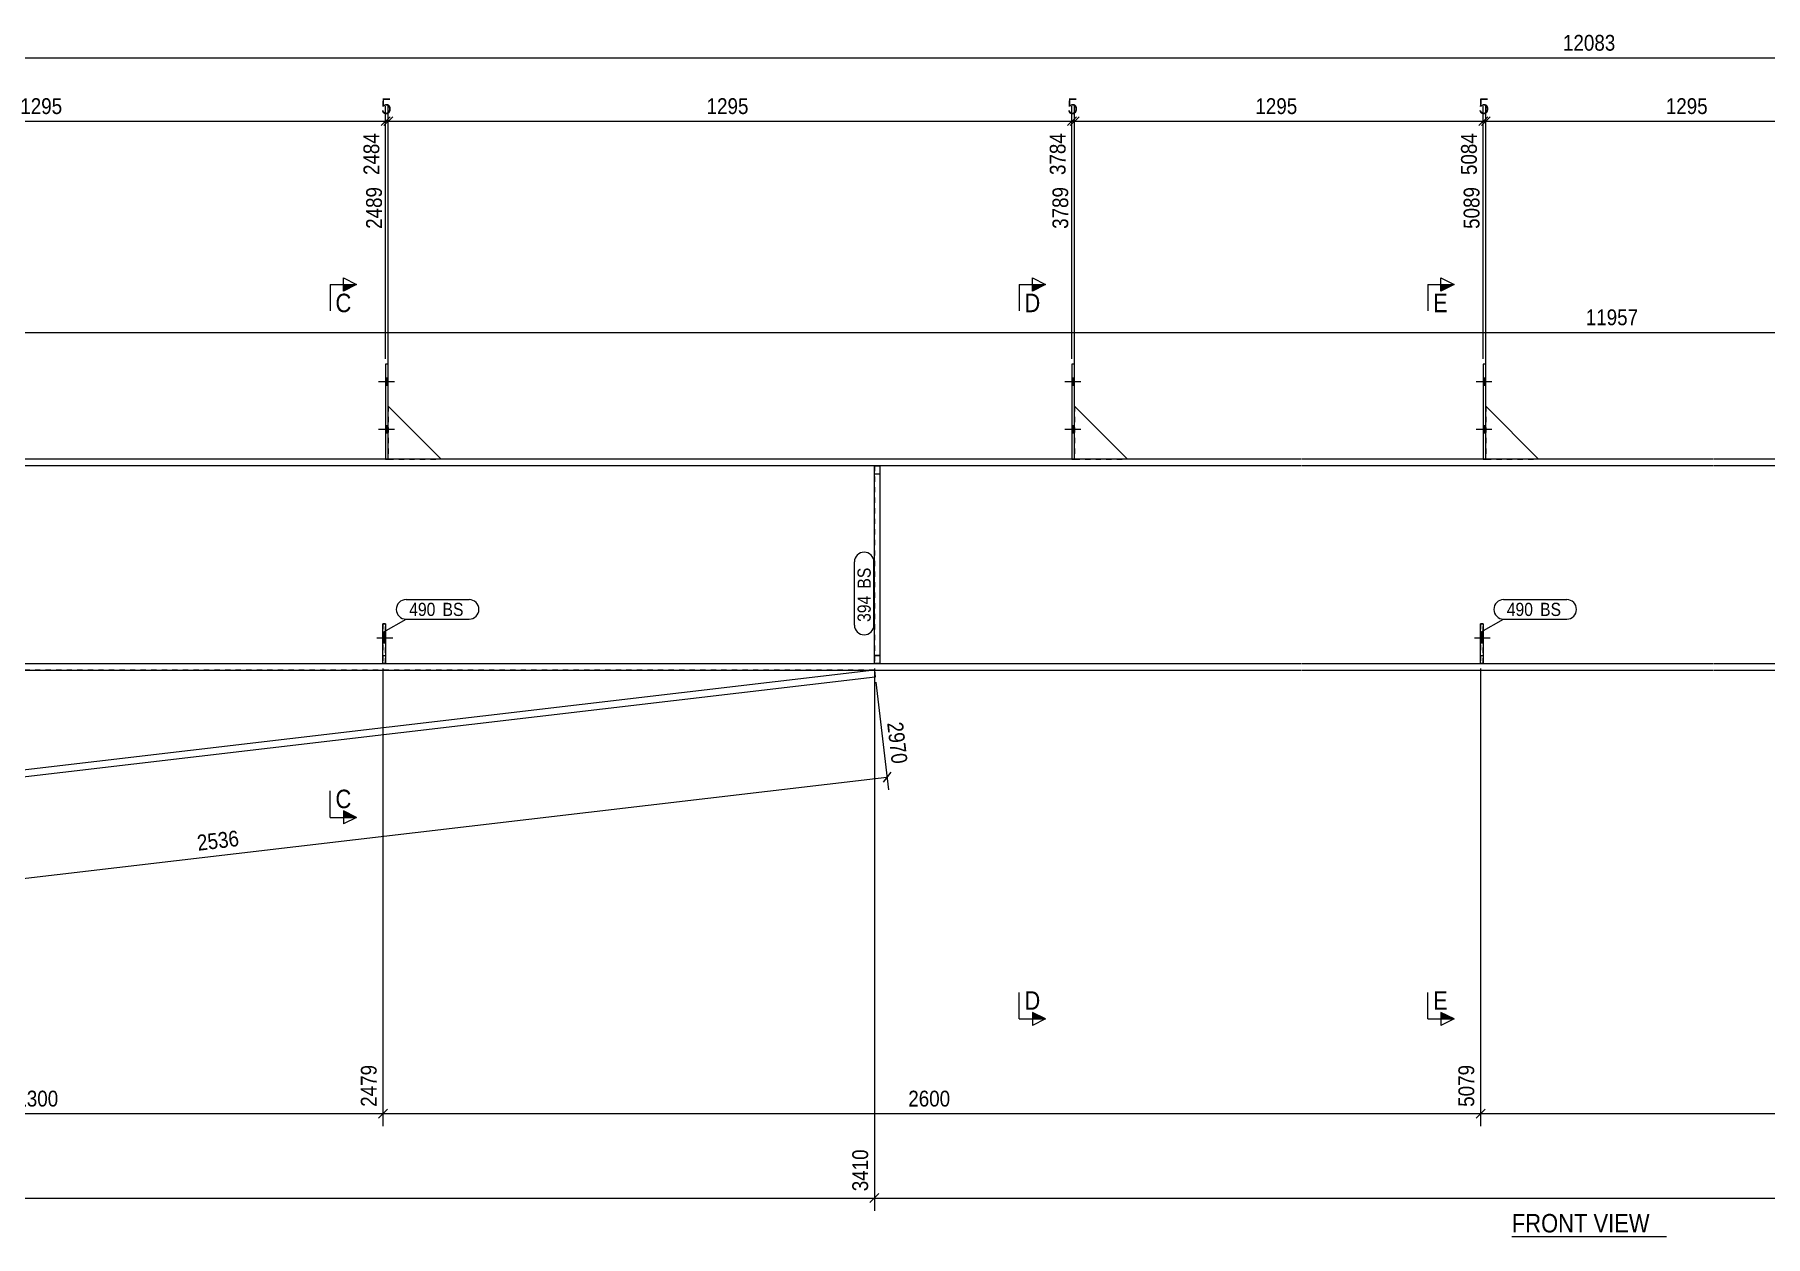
# Model space of a CAD drawing. Header units: millimetres. Extents: x 2 to 1174, y 1 to 825.
# Drawn here: x 288.1 to 616, y 281.4 to 509 of the extents above; entities that cross this region are included whole.
import ezdxf

# ---------------------------------------------------------------- set-up
doc = ezdxf.new("R2010")
doc.units = ezdxf.units.MM
for name, pattern in [('XKITLINE00', [0]), ('XKITLINE01', [4, 1, -1, 1, -1]), ('XKITLINE02', [4, 2, -2])]:
    doc.linetypes.add(name, pattern=pattern)
for name, color, linetype, lineweight in [('Bolt', 3, 'Continuous', 0), ('Dimensions', 7, 'Continuous', 0), ('OtherObjectType', 7, 'Continuous', 0), ('Part', 2, 'Continuous', 0), ('PartMark', 7, 'Continuous', 0), ('Section', 6, 'Continuous', 0)]:
    doc.layers.add(name, color=color, linetype=linetype, lineweight=lineweight)
doc.styles.add('ARIAL', font='ARIAL.TTF')

# ---------------------------------------------------------------- blocks, each defined once
blk = doc.blocks.new('*A16')
at = {"layer": 'Part', "color": 2, "linetype": 'XKITLINE00', "lineweight": 0}
for p, q in [((528.13, 428.63), (106.19, 428.63)), ((528.13, 427.33), (107.53, 427.33)), ((606.03, 428.63), (528.23, 428.63)), ((606.03, 427.33), (528.23, 427.33)), ((683.61, 428.63), (606.13, 428.63)), ((683.61, 427.33), (606.13, 427.33)), ((145.89, 389.93), (528.13, 389.93)), ((147.22, 388.63), (528.13, 388.63)), ((528.23, 389.93), (606.03, 389.93)), ((528.23, 388.63), (606.03, 388.63)), ((606.13, 389.93), (683.61, 389.93)), ((606.13, 388.63), (683.61, 388.63))]:
    blk.add_line(p, q, dxfattribs=at)
blk = doc.blocks.new('*A22')
at = {"layer": 'Part', "color": 2, "linetype": 'XKITLINE00', "lineweight": 0}
for p, q in [((354.13, 389.93), (354.13, 397.43)), ((354.13, 397.43), (354.63, 397.43)), ((354.63, 397.43), (354.63, 389.93))]:
    blk.add_line(p, q, dxfattribs=at)
at = {"layer": 'Part', "color": 7, "linetype": 'XKITLINE01', "lineweight": 0}
for p, q in [((354.13, 391.43), (354.63, 391.43)), ((354.63, 389.93), (354.13, 389.93))]:
    blk.add_line(p, q, dxfattribs=at)
blk = doc.blocks.new('*A23')
at = {"layer": 'Part', "color": 7, "linetype": 'XKITLINE01', "lineweight": 0}
for p, q in [((354.13, 397.43), (354.13, 389.93)), ((354.63, 397.43), (354.13, 397.43)), ((354.63, 389.93), (354.63, 397.43)), ((354.13, 391.43), (354.63, 391.43)), ((354.13, 389.93), (354.63, 389.93))]:
    blk.add_line(p, q, dxfattribs=at)
blk = doc.blocks.new('*A24')
at = {"layer": 'Part', "color": 2, "linetype": 'XKITLINE00', "lineweight": 0}
for p, q in [((562.03, 389.93), (562.03, 397.43)), ((562.03, 397.43), (562.53, 397.43)), ((562.53, 397.43), (562.53, 389.93))]:
    blk.add_line(p, q, dxfattribs=at)
at = {"layer": 'Part', "color": 7, "linetype": 'XKITLINE01', "lineweight": 0}
for p, q in [((562.03, 391.43), (562.53, 391.43)), ((562.53, 389.93), (562.03, 389.93))]:
    blk.add_line(p, q, dxfattribs=at)
blk = doc.blocks.new('*A25')
at = {"layer": 'Part', "color": 7, "linetype": 'XKITLINE01', "lineweight": 0}
for p, q in [((562.03, 397.43), (562.03, 389.93)), ((562.53, 397.43), (562.03, 397.43)), ((562.53, 389.93), (562.53, 397.43)), ((562.03, 391.43), (562.53, 391.43)), ((562.03, 389.93), (562.53, 389.93))]:
    blk.add_line(p, q, dxfattribs=at)
blk = doc.blocks.new('*A34')
at = {"layer": 'Part', "color": 2, "linetype": 'XKITLINE00', "lineweight": 0}
blk.add_line((365.13, 428.63), (355.13, 438.63), dxfattribs=at)
at = {"layer": 'Part', "color": 7, "linetype": 'XKITLINE01', "lineweight": 0}
for p, q in [((355.13, 438.63), (355.13, 428.63)), ((355.13, 428.63), (365.13, 428.63))]:
    blk.add_line(p, q, dxfattribs=at)
blk = doc.blocks.new('*A35')
at = {"layer": 'Part', "color": 2, "linetype": 'XKITLINE00', "lineweight": 0}
for p, q in [((355.13, 446.63), (354.63, 446.63)), ((354.63, 446.63), (354.63, 428.63)), ((355.13, 428.63), (355.13, 446.63))]:
    blk.add_line(p, q, dxfattribs=at)
at = {"layer": 'Part', "color": 7, "linetype": 'XKITLINE01', "lineweight": 0}
blk.add_line((354.63, 428.63), (355.13, 428.63), dxfattribs=at)
blk = doc.blocks.new('*A36')
at = {"layer": 'Part', "color": 2, "linetype": 'XKITLINE00', "lineweight": 0}
blk.add_line((495.13, 428.63), (485.13, 438.63), dxfattribs=at)
at = {"layer": 'Part', "color": 7, "linetype": 'XKITLINE01', "lineweight": 0}
for p, q in [((485.13, 438.63), (485.13, 428.63)), ((485.13, 428.63), (495.13, 428.63))]:
    blk.add_line(p, q, dxfattribs=at)
blk = doc.blocks.new('*A37')
at = {"layer": 'Part', "color": 2, "linetype": 'XKITLINE00', "lineweight": 0}
for p, q in [((485.13, 446.63), (484.63, 446.63)), ((484.63, 446.63), (484.63, 428.63)), ((485.13, 428.63), (485.13, 446.63))]:
    blk.add_line(p, q, dxfattribs=at)
at = {"layer": 'Part', "color": 7, "linetype": 'XKITLINE01', "lineweight": 0}
blk.add_line((484.63, 428.63), (485.13, 428.63), dxfattribs=at)
blk = doc.blocks.new('*A38')
at = {"layer": 'Part', "color": 2, "linetype": 'XKITLINE00', "lineweight": 0}
blk.add_line((573.03, 428.63), (563.03, 438.63), dxfattribs=at)
at = {"layer": 'Part', "color": 7, "linetype": 'XKITLINE01', "lineweight": 0}
for p, q in [((563.03, 438.63), (563.03, 428.63)), ((563.03, 428.63), (573.03, 428.63))]:
    blk.add_line(p, q, dxfattribs=at)
blk = doc.blocks.new('*A39')
at = {"layer": 'Part', "color": 2, "linetype": 'XKITLINE00', "lineweight": 0}
for p, q in [((563.03, 446.63), (562.53, 446.63)), ((562.53, 446.63), (562.53, 428.63)), ((563.03, 428.63), (563.03, 446.63))]:
    blk.add_line(p, q, dxfattribs=at)
at = {"layer": 'Part', "color": 7, "linetype": 'XKITLINE01', "lineweight": 0}
blk.add_line((562.53, 428.63), (563.03, 428.63), dxfattribs=at)
blk = doc.blocks.new('*A50')
at = {"layer": 'Part', "color": 2, "linetype": 'XKITLINE00', "lineweight": 0}
for p, q in [((148.28, 387.6), (148.71, 388.63)), ((148.3, 387.62), (148.28, 387.6)), ((148.3, 387.62), (148.71, 388.63)), ((179.45, 357.22), (148.3, 387.62)), ((447.22, 388.63), (179.45, 357.22)), ((447.38, 387.34), (180.64, 356.05)), ((447.22, 388.63), (447.38, 387.34))]:
    blk.add_line(p, q, dxfattribs=at)
at = {"layer": 'Part', "color": 7, "linetype": 'XKITLINE01', "lineweight": 0}
for p, q in [((180.64, 356.05), (148.28, 387.6)), ((447.22, 388.63), (148.71, 388.63))]:
    blk.add_line(p, q, dxfattribs=at)
blk = doc.blocks.new('*A57')
at = {"layer": 'Part', "color": 7, "linetype": 'XKITLINE01', "lineweight": 0}
for p, q in [((447.22, 427.33), (447.22, 389.93)), ((447.22, 427.33), (448.22, 427.33)), ((448.22, 427.33), (448.22, 389.93)), ((447.22, 425.83), (448.22, 425.83)), ((448.22, 391.43), (447.22, 391.43)), ((448.22, 389.93), (447.22, 389.93))]:
    blk.add_line(p, q, dxfattribs=at)
blk = doc.blocks.new('*A58')
at = {"layer": 'Part', "color": 2, "linetype": 'XKITLINE00', "lineweight": 0}
for p, q in [((447.22, 389.93), (447.22, 427.33)), ((448.22, 427.33), (448.22, 389.93))]:
    blk.add_line(p, q, dxfattribs=at)
at = {"layer": 'Part', "color": 7, "linetype": 'XKITLINE01', "lineweight": 0}
for p, q in [((447.22, 427.33), (448.22, 427.33)), ((447.22, 425.83), (448.22, 425.83)), ((447.22, 391.43), (448.22, 391.43)), ((447.22, 389.93), (448.22, 389.93))]:
    blk.add_line(p, q, dxfattribs=at)
blk = doc.blocks.new('*A62')
at = {"layer": 'Bolt'}
blk.add_hatch(color=3, dxfattribs=at).paths.add_polyline_path([(354.63, 393.75), (354.13, 393.75), (354.13, 395.71), (354.63, 395.71)], flags=17)
at = {"layer": 'Bolt', "color": 3, "linetype": 'XKITLINE00', "lineweight": 0}
for p, q in [((355.98, 394.73), (352.98, 394.73)), ((354.63, 395.71), (354.13, 395.71)), ((354.63, 393.75), (354.13, 393.75))]:
    blk.add_line(p, q, dxfattribs=at)
blk = doc.blocks.new('*A63')
at = {"layer": 'Bolt', "color": 3, "linetype": 'XKITLINE02', "lineweight": 0}
for p, q in [((355.98, 394.73), (352.98, 394.73)), ((354.63, 395.71), (354.13, 395.71)), ((354.63, 393.75), (354.13, 393.75))]:
    blk.add_line(p, q, dxfattribs=at)
blk = doc.blocks.new('*A64')
at = {"layer": 'Bolt'}
blk.add_hatch(color=3, dxfattribs=at).paths.add_polyline_path([(562.53, 393.75), (562.03, 393.75), (562.03, 395.71), (562.53, 395.71)], flags=17)
at = {"layer": 'Bolt', "color": 3, "linetype": 'XKITLINE00', "lineweight": 0}
for p, q in [((563.88, 394.73), (560.88, 394.73)), ((562.53, 395.71), (562.03, 395.71)), ((562.53, 393.75), (562.03, 393.75))]:
    blk.add_line(p, q, dxfattribs=at)
blk = doc.blocks.new('*A65')
at = {"layer": 'Bolt', "color": 3, "linetype": 'XKITLINE02', "lineweight": 0}
for p, q in [((563.88, 394.73), (560.88, 394.73)), ((562.53, 395.71), (562.03, 395.71)), ((562.53, 393.75), (562.03, 393.75))]:
    blk.add_line(p, q, dxfattribs=at)
blk = doc.blocks.new('*A73')
at = {"layer": 'Bolt'}
for points in [[(354.63, 443.93), (355.13, 443.93), (355.13, 442.53), (354.63, 442.53)], [(354.63, 443.93), (355.13, 443.93), (355.13, 442.53), (354.63, 442.53)], [(354.63, 434.93), (355.13, 434.93), (355.13, 433.53), (354.63, 433.53)], [(354.63, 434.93), (355.13, 434.93), (355.13, 433.53), (354.63, 433.53)]]:
    blk.add_hatch(color=3, dxfattribs=at).paths.add_polyline_path(points, flags=17)
at = {"layer": 'Bolt', "color": 3, "linetype": 'XKITLINE00', "lineweight": 0}
for p, q in [((356.29, 443.23), (353.29, 443.23)), ((356.29, 443.23), (353.29, 443.23)), ((355.13, 443.93), (354.63, 443.93)), ((355.13, 443.93), (354.63, 443.93)), ((355.13, 442.53), (354.63, 442.53)), ((355.13, 442.53), (354.63, 442.53)), ((356.29, 434.23), (353.29, 434.23)), ((356.29, 434.23), (353.29, 434.23)), ((355.13, 434.93), (354.63, 434.93)), ((355.13, 434.93), (354.63, 434.93)), ((355.13, 433.53), (354.63, 433.53)), ((355.13, 433.53), (354.63, 433.53))]:
    blk.add_line(p, q, dxfattribs=at)
blk = doc.blocks.new('*A74')
at = {"layer": 'Bolt'}
for points in [[(484.63, 443.93), (485.13, 443.93), (485.13, 442.53), (484.63, 442.53)], [(484.63, 443.93), (485.13, 443.93), (485.13, 442.53), (484.63, 442.53)], [(484.63, 434.93), (485.13, 434.93), (485.13, 433.53), (484.63, 433.53)], [(484.63, 434.93), (485.13, 434.93), (485.13, 433.53), (484.63, 433.53)]]:
    blk.add_hatch(color=3, dxfattribs=at).paths.add_polyline_path(points, flags=17)
at = {"layer": 'Bolt', "color": 3, "linetype": 'XKITLINE00', "lineweight": 0}
for p, q in [((486.29, 443.23), (483.29, 443.23)), ((486.29, 443.23), (483.29, 443.23)), ((485.13, 443.93), (484.63, 443.93)), ((485.13, 443.93), (484.63, 443.93)), ((485.13, 442.53), (484.63, 442.53)), ((485.13, 442.53), (484.63, 442.53)), ((486.29, 434.23), (483.29, 434.23)), ((486.29, 434.23), (483.29, 434.23)), ((485.13, 434.93), (484.63, 434.93)), ((485.13, 434.93), (484.63, 434.93)), ((485.13, 433.53), (484.63, 433.53)), ((485.13, 433.53), (484.63, 433.53))]:
    blk.add_line(p, q, dxfattribs=at)
blk = doc.blocks.new('*A75')
at = {"layer": 'Bolt'}
for points in [[(562.53, 443.93), (563.03, 443.93), (563.03, 442.53), (562.53, 442.53)], [(562.53, 443.93), (563.03, 443.93), (563.03, 442.53), (562.53, 442.53)], [(562.53, 434.93), (563.03, 434.93), (563.03, 433.53), (562.53, 433.53)], [(562.53, 434.93), (563.03, 434.93), (563.03, 433.53), (562.53, 433.53)]]:
    blk.add_hatch(color=3, dxfattribs=at).paths.add_polyline_path(points, flags=17)
at = {"layer": 'Bolt', "color": 3, "linetype": 'XKITLINE00', "lineweight": 0}
for p, q in [((564.19, 443.23), (561.19, 443.23)), ((564.19, 443.23), (561.19, 443.23)), ((563.03, 443.93), (562.53, 443.93)), ((563.03, 443.93), (562.53, 443.93)), ((563.03, 442.53), (562.53, 442.53)), ((563.03, 442.53), (562.53, 442.53)), ((564.19, 434.23), (561.19, 434.23)), ((564.19, 434.23), (561.19, 434.23)), ((563.03, 434.93), (562.53, 434.93)), ((563.03, 434.93), (562.53, 434.93)), ((563.03, 433.53), (562.53, 433.53)), ((563.03, 433.53), (562.53, 433.53))]:
    blk.add_line(p, q, dxfattribs=at)
blk = doc.blocks.new('*A209')
at = {"layer": 'Dimensions', "color": 7, "linetype": 'XKITLINE00', "lineweight": 0}
blk.add_line((95.56, 504.63), (1070.85, 504.63), dxfattribs=at)
at = {"layer": 'Dimensions', "color": 3, "style": 'ARIAL', "width": 0.85}
blk.add_text('12083', height=3, dxfattribs=at).set_placement((577.64, 505.98))
blk = doc.blocks.new('*A214')
at = {"layer": 'OtherObjectType', "color": 7, "linetype": 'XKITLINE00', "lineweight": 0}
blk.add_line((567.96, 281.38), (597.26, 281.38), dxfattribs=at)
at = {"layer": 'OtherObjectType', "color": 7, "style": 'ARIAL', "width": 0.85}
blk.add_text('FRONT VIEW', height=3.5, dxfattribs=at).set_placement((567.96, 282.13))
blk = doc.blocks.new('*A215')
at = {"layer": 'Dimensions', "color": 7, "linetype": 'XKITLINE00', "lineweight": 0}
blk.add_line((106.19, 452.63), (1068.85, 452.63), dxfattribs=at)
at = {"layer": 'Dimensions', "color": 3, "style": 'ARIAL', "width": 0.85}
blk.add_text('11957', height=3, dxfattribs=at).set_placement((581.96, 453.98))
blk = doc.blocks.new('*A216')
at = {"layer": 'Dimensions', "color": 7, "linetype": 'XKITLINE00', "lineweight": 0}
for p, q in [((447.22, 388.93), (447.22, 286.23)), ((448.07, 289.48), (446.38, 287.78)), ((447.22, 288.63), (872.19, 288.63))]:
    blk.add_line(p, q, dxfattribs=at)
at = {"layer": 'Dimensions', "color": 3}
blk.add_point((447.22, 288.63), dxfattribs=at)
blk = doc.blocks.new('*A237')
at = {"layer": 'PartMark', "color": 7, "linetype": 'XKITLINE00', "lineweight": 0}
for p, q in [((566.4, 402), (578.36, 402)), ((562.16, 395.9), (566.4, 398.3)), ((566.4, 398.3), (578.36, 398.3))]:
    blk.add_line(p, q, dxfattribs=at)
for centre, start, end in [((566.4, 400.15), 90, 270), ((578.36, 400.15), 270, 90)]:
    blk.add_arc(centre, 1.85, start, end, dxfattribs=at)
at = {"layer": 'PartMark', "color": 3, "style": 'ARIAL', "width": 0.85}
for s, p in [('490', (567, 398.9)), ('BS', (573.31, 398.9))]:
    blk.add_text(s, height=2.5, dxfattribs=at).set_placement(p)
blk = doc.blocks.new('*A238')
at = {"layer": 'PartMark', "color": 7, "linetype": 'XKITLINE00', "lineweight": 0}
for p, q in [((443.42, 397.18), (443.42, 409.14)), ((447.12, 397.18), (447.12, 409.14))]:
    blk.add_line(p, q, dxfattribs=at)
for centre, start, end in [((445.27, 409.14), 360, 180), ((445.27, 397.18), 180, 360)]:
    blk.add_arc(centre, 1.85, start, end, dxfattribs=at)
at = {"layer": 'PartMark', "color": 3, "style": 'ARIAL', "width": 0.85}
for s, p in [('BS', (446.52, 404.09)), ('394', (446.52, 397.78))]:
    blk.add_text(s, height=2.5, rotation=90.0002, dxfattribs=at).set_placement(p)
blk = doc.blocks.new('*A239')
at = {"layer": 'PartMark', "color": 7, "linetype": 'XKITLINE00', "lineweight": 0}
for p, q in [((358.5, 402), (370.46, 402)), ((354.26, 395.9), (358.5, 398.3)), ((358.5, 398.3), (370.46, 398.3))]:
    blk.add_line(p, q, dxfattribs=at)
for centre, start, end in [((358.5, 400.15), 90, 270), ((370.46, 400.15), 270, 90)]:
    blk.add_arc(centre, 1.85, start, end, dxfattribs=at)
at = {"layer": 'PartMark', "color": 3, "style": 'ARIAL', "width": 0.85}
for s, p in [('490', (359.1, 398.9)), ('BS', (365.41, 398.9))]:
    blk.add_text(s, height=2.5, dxfattribs=at).set_placement(p)
blk = doc.blocks.new('*A241')
at = {"layer": 'Section'}
for points in [[(346.63, 461.7), (349.13, 461.7), (346.63, 460.45)], [(346.63, 362), (349.13, 360.75), (346.63, 360.75)]]:
    blk.add_hatch(color=3, dxfattribs=at).paths.add_polyline_path(points, flags=17)
at = {"layer": 'Section', "color": 3, "linetype": 'XKITLINE00', "lineweight": 0}
for p, q in [((346.63, 460.45), (346.63, 462.95)), ((346.63, 462.95), (349.13, 461.7)), ((349.13, 461.7), (346.63, 460.45)), ((349.13, 360.75), (346.63, 362)), ((346.63, 362), (346.63, 359.5)), ((349.13, 360.75), (346.63, 359.5))]:
    blk.add_line(p, q, dxfattribs=at)
at = {"layer": 'Section', "color": 1, "linetype": 'XKITLINE00', "lineweight": 0}
for p, q in [((344.13, 461.7), (344.13, 456.7)), ((344.13, 461.7), (349.13, 461.7)), ((344.13, 360.75), (344.13, 365.75)), ((344.13, 360.75), (349.13, 360.75))]:
    blk.add_line(p, q, dxfattribs=at)
at = {"layer": 'Section', "color": 7, "style": 'ARIAL', "width": 0.85}
for p in [(345.13, 456.45), (345.13, 362.5)]:
    blk.add_text('C', height=3.5, dxfattribs=at).set_placement(p)
blk = doc.blocks.new('*A242')
at = {"layer": 'Section'}
for points in [[(554.53, 461.7), (557.03, 461.7), (554.53, 460.45)], [(554.53, 323.82), (557.03, 322.57), (554.53, 322.57)]]:
    blk.add_hatch(color=3, dxfattribs=at).paths.add_polyline_path(points, flags=17)
at = {"layer": 'Section', "color": 3, "linetype": 'XKITLINE00', "lineweight": 0}
for p, q in [((554.53, 460.45), (554.53, 462.95)), ((554.53, 462.95), (557.03, 461.7)), ((557.03, 461.7), (554.53, 460.45)), ((557.03, 322.57), (554.53, 323.82)), ((554.53, 323.82), (554.53, 321.32)), ((557.03, 322.57), (554.53, 321.32))]:
    blk.add_line(p, q, dxfattribs=at)
at = {"layer": 'Section', "color": 1, "linetype": 'XKITLINE00', "lineweight": 0}
for p, q in [((552.03, 461.7), (552.03, 456.7)), ((552.03, 461.7), (557.03, 461.7)), ((552.03, 322.57), (552.03, 327.57)), ((552.03, 322.57), (557.03, 322.57))]:
    blk.add_line(p, q, dxfattribs=at)
at = {"layer": 'Section', "color": 7, "style": 'ARIAL', "width": 0.85}
for p in [(553.03, 456.45), (553.03, 324.32)]:
    blk.add_text('E', height=3.5, dxfattribs=at).set_placement(p)
blk = doc.blocks.new('*A248')
at = {"layer": 'Section'}
for points in [[(477.13, 461.7), (479.63, 461.7), (477.13, 460.45)], [(477.13, 323.82), (479.63, 322.57), (477.13, 322.57)]]:
    blk.add_hatch(color=3, dxfattribs=at).paths.add_polyline_path(points, flags=17)
at = {"layer": 'Section', "color": 3, "linetype": 'XKITLINE00', "lineweight": 0}
for p, q in [((477.13, 460.45), (477.13, 462.95)), ((477.13, 462.95), (479.63, 461.7)), ((479.63, 461.7), (477.13, 460.45)), ((479.63, 322.57), (477.13, 323.82)), ((477.13, 323.82), (477.13, 321.32)), ((479.63, 322.57), (477.13, 321.32))]:
    blk.add_line(p, q, dxfattribs=at)
at = {"layer": 'Section', "color": 1, "linetype": 'XKITLINE00', "lineweight": 0}
for p, q in [((474.63, 461.7), (474.63, 456.7)), ((474.63, 461.7), (479.63, 461.7)), ((474.63, 322.57), (474.63, 327.57)), ((474.63, 322.57), (479.63, 322.57))]:
    blk.add_line(p, q, dxfattribs=at)
at = {"layer": 'Section', "color": 7, "style": 'ARIAL', "width": 0.85}
for p in [(475.63, 456.45), (475.63, 324.32)]:
    blk.add_text('D', height=3.5, dxfattribs=at).set_placement(p)
blk = doc.blocks.new('*A252')
at = {"layer": 'Dimensions', "color": 7, "linetype": 'XKITLINE00', "lineweight": 0}
for p, q in [((447.22, 388.93), (447.22, 286.23)), ((106.19, 288.63), (447.22, 288.63)), ((448.07, 289.48), (446.38, 287.78))]:
    blk.add_line(p, q, dxfattribs=at)
at = {"layer": 'Dimensions', "color": 3}
blk.add_point((447.22, 288.63), dxfattribs=at)
at = {"layer": 'Dimensions', "color": 3, "style": 'ARIAL', "width": 0.85}
blk.add_text('3410', height=3, rotation=90.0002, dxfattribs=at).set_placement((446.02, 289.93))
blk = doc.blocks.new('*A254')
at = {"layer": 'Dimensions', "color": 7, "linetype": 'XKITLINE00', "lineweight": 0}
for p, q in [((354.13, 388.93), (354.13, 302.23)), ((224.13, 359.47), (224.13, 302.23)), ((224.98, 305.48), (223.28, 303.78)), ((354.98, 305.48), (353.28, 303.78)), ((224.13, 304.63), (354.13, 304.63))]:
    blk.add_line(p, q, dxfattribs=at)
at = {"layer": 'Dimensions', "color": 3}
for p in [(224.13, 304.63), (354.13, 304.63)]:
    blk.add_point(p, dxfattribs=at)
at = {"layer": 'Dimensions', "color": 3, "style": 'ARIAL', "width": 0.85}
blk.add_text('2479', height=3, rotation=90.0002, dxfattribs=at).set_placement((352.93, 305.93))
blk.add_text('1300', height=3, dxfattribs=at).set_placement((284.68, 305.98))
blk = doc.blocks.new('*A255')
at = {"layer": 'Dimensions', "color": 7, "linetype": 'XKITLINE00', "lineweight": 0}
for p, q in [((354.13, 388.93), (354.13, 302.23)), ((562.03, 388.93), (562.03, 302.23)), ((354.98, 305.48), (353.28, 303.78)), ((562.88, 305.48), (561.18, 303.78)), ((354.13, 304.63), (562.03, 304.63))]:
    blk.add_line(p, q, dxfattribs=at)
at = {"layer": 'Dimensions', "color": 3}
for p in [(354.13, 304.63), (562.03, 304.63)]:
    blk.add_point(p, dxfattribs=at)
at = {"layer": 'Dimensions', "color": 3, "style": 'ARIAL', "width": 0.85}
blk.add_text('5079', height=3, rotation=90.0002, dxfattribs=at).set_placement((560.83, 305.93))
blk.add_text('2600', height=3, dxfattribs=at).set_placement((453.63, 305.98))
blk = doc.blocks.new('*A256')
at = {"layer": 'Dimensions', "color": 7, "linetype": 'XKITLINE00', "lineweight": 0}
for p, q in [((562.03, 388.93), (562.03, 302.23)), ((717.51, 388.93), (717.51, 302.23)), ((562.88, 305.48), (561.18, 303.78)), ((718.36, 305.48), (716.66, 303.78)), ((562.03, 304.63), (717.51, 304.63))]:
    blk.add_line(p, q, dxfattribs=at)
at = {"layer": 'Dimensions', "color": 3}
for p in [(562.03, 304.63), (717.51, 304.63)]:
    blk.add_point(p, dxfattribs=at)
at = {"layer": 'Dimensions', "color": 3, "style": 'ARIAL', "width": 0.85}
blk.add_text('7679', height=3, rotation=90.0002, dxfattribs=at).set_placement((716.31, 305.93))
blk.add_text('2600', height=3, dxfattribs=at).set_placement((635.32, 305.98))
blk = doc.blocks.new('*A259')
at = {"layer": 'Dimensions', "color": 7, "linetype": 'XKITLINE00', "lineweight": 0}
for p, q in [((225.13, 439.63), (225.13, 495.48)), ((354.63, 447.63), (354.63, 495.48)), ((225.98, 493.48), (224.28, 491.78)), ((225.13, 492.63), (354.63, 492.63)), ((355.48, 493.48), (353.78, 491.78))]:
    blk.add_line(p, q, dxfattribs=at)
at = {"layer": 'Dimensions', "color": 3}
for p in [(225.13, 492.63), (354.63, 492.63)]:
    blk.add_point(p, dxfattribs=at)
at = {"layer": 'Dimensions', "color": 3, "style": 'ARIAL', "width": 0.85}
blk.add_text('1295', height=3, dxfattribs=at).set_placement((285.43, 493.98))
blk.add_text('2484', height=3, rotation=90.0002, dxfattribs=at).set_placement((353.43, 482.43))
blk = doc.blocks.new('*A260')
at = {"layer": 'Dimensions', "color": 7, "linetype": 'XKITLINE00', "lineweight": 0}
for p, q in [((354.63, 447.63), (354.63, 495.48)), ((355.13, 439.63), (355.13, 495.48)), ((355.48, 493.48), (353.78, 491.78)), ((355.98, 493.48), (354.28, 491.78)), ((354.63, 492.63), (355.13, 492.63))]:
    blk.add_line(p, q, dxfattribs=at)
at = {"layer": 'Dimensions', "color": 3}
for p in [(354.63, 492.63), (355.13, 492.63)]:
    blk.add_point(p, dxfattribs=at)
at = {"layer": 'Dimensions', "color": 3, "style": 'ARIAL', "width": 0.85}
blk.add_text('5', height=3, dxfattribs=at).set_placement((353.77, 493.98))
blk.add_text('2489', height=3, rotation=90.0002, dxfattribs=at).set_placement((353.93, 472.23))
blk = doc.blocks.new('*A261')
at = {"layer": 'Dimensions', "color": 7, "linetype": 'XKITLINE00', "lineweight": 0}
for p, q in [((355.13, 439.63), (355.13, 495.48)), ((484.63, 447.63), (484.63, 495.48)), ((355.98, 493.48), (354.28, 491.78)), ((355.13, 492.63), (484.63, 492.63)), ((485.48, 493.48), (483.78, 491.78))]:
    blk.add_line(p, q, dxfattribs=at)
at = {"layer": 'Dimensions', "color": 3}
for p in [(355.13, 492.63), (484.63, 492.63)]:
    blk.add_point(p, dxfattribs=at)
at = {"layer": 'Dimensions', "color": 3, "style": 'ARIAL', "width": 0.85}
blk.add_text('1295', height=3, dxfattribs=at).set_placement((415.43, 493.98))
blk.add_text('3784', height=3, rotation=90.0002, dxfattribs=at).set_placement((483.43, 482.43))
blk = doc.blocks.new('*A262')
at = {"layer": 'Dimensions', "color": 7, "linetype": 'XKITLINE00', "lineweight": 0}
for p, q in [((484.63, 447.63), (484.63, 495.48)), ((485.13, 439.63), (485.13, 495.48)), ((485.48, 493.48), (483.78, 491.78)), ((485.98, 493.48), (484.28, 491.78)), ((484.63, 492.63), (485.13, 492.63))]:
    blk.add_line(p, q, dxfattribs=at)
at = {"layer": 'Dimensions', "color": 3}
for p in [(484.63, 492.63), (485.13, 492.63)]:
    blk.add_point(p, dxfattribs=at)
at = {"layer": 'Dimensions', "color": 3, "style": 'ARIAL', "width": 0.85}
blk.add_text('5', height=3, dxfattribs=at).set_placement((483.77, 493.98))
blk.add_text('3789', height=3, rotation=90.0002, dxfattribs=at).set_placement((483.93, 472.23))
blk = doc.blocks.new('*A263')
at = {"layer": 'Dimensions', "color": 7, "linetype": 'XKITLINE00', "lineweight": 0}
for p, q in [((485.13, 439.63), (485.13, 495.48)), ((562.53, 447.63), (562.53, 495.48)), ((485.98, 493.48), (484.28, 491.78)), ((485.13, 492.63), (562.53, 492.63)), ((563.38, 493.48), (561.68, 491.78))]:
    blk.add_line(p, q, dxfattribs=at)
at = {"layer": 'Dimensions', "color": 3}
for p in [(485.13, 492.63), (562.53, 492.63)]:
    blk.add_point(p, dxfattribs=at)
at = {"layer": 'Dimensions', "color": 3, "style": 'ARIAL', "width": 0.85}
blk.add_text('1295', height=3, dxfattribs=at).set_placement((519.38, 493.98))
blk.add_text('5084', height=3, rotation=90.0002, dxfattribs=at).set_placement((561.33, 482.43))
blk = doc.blocks.new('*A264')
at = {"layer": 'Dimensions', "color": 7, "linetype": 'XKITLINE00', "lineweight": 0}
for p, q in [((562.53, 447.63), (562.53, 495.48)), ((563.03, 439.63), (563.03, 495.48)), ((563.38, 493.48), (561.68, 491.78)), ((563.88, 493.48), (562.18, 491.78)), ((562.53, 492.63), (563.03, 492.63))]:
    blk.add_line(p, q, dxfattribs=at)
at = {"layer": 'Dimensions', "color": 3}
for p in [(562.53, 492.63), (563.03, 492.63)]:
    blk.add_point(p, dxfattribs=at)
at = {"layer": 'Dimensions', "color": 3, "style": 'ARIAL', "width": 0.85}
blk.add_text('5', height=3, dxfattribs=at).set_placement((561.67, 493.98))
blk.add_text('5089', height=3, rotation=90.0002, dxfattribs=at).set_placement((561.83, 472.23))
blk = doc.blocks.new('*A265')
at = {"layer": 'Dimensions', "color": 7, "linetype": 'XKITLINE00', "lineweight": 0}
for p, q in [((563.03, 439.63), (563.03, 495.48)), ((640.11, 447.63), (640.11, 495.48)), ((563.88, 493.48), (562.18, 491.78)), ((563.03, 492.63), (640.11, 492.63)), ((640.96, 493.48), (639.26, 491.78))]:
    blk.add_line(p, q, dxfattribs=at)
at = {"layer": 'Dimensions', "color": 3}
for p in [(563.03, 492.63), (640.11, 492.63)]:
    blk.add_point(p, dxfattribs=at)
at = {"layer": 'Dimensions', "color": 3, "style": 'ARIAL', "width": 0.85}
blk.add_text('1295', height=3, dxfattribs=at).set_placement((597.12, 493.98))
blk.add_text('6384', height=3, rotation=90.0002, dxfattribs=at).set_placement((638.91, 482.43))
blk = doc.blocks.new('*A270')
at = {"layer": 'Dimensions', "color": 7, "linetype": 'XKITLINE00', "lineweight": 0}
for p, q in [((447.49, 386.35), (449.88, 365.98)), ((197.77, 338.83), (449.6, 368.37)), ((450.35, 369.31), (448.86, 367.43)), ((195.66, 356.81), (198.05, 336.44)), ((198.51, 339.77), (197.02, 337.88))]:
    blk.add_line(p, q, dxfattribs=at)
at = {"layer": 'Dimensions', "color": 3}
for p in [(449.6, 368.37), (197.77, 338.83)]:
    blk.add_point(p, dxfattribs=at)
at = {"layer": 'Dimensions', "color": 3, "style": 'ARIAL', "width": 0.85}
for s, rotation, p in [('2970', -83.3081, (449.61, 378.64)), ('2536', 6.6921, (319.11, 354.42))]:
    blk.add_text(s, height=3, rotation=rotation, dxfattribs=at).set_placement(p)

msp = doc.modelspace()

# ---------------------------------------------------------------- block references
at = {"lineweight": 0}
for name in ['*A209', '*A259', '*A260', '*A261', '*A262', '*A263', '*A264', '*A265', '*A241', '*A248', '*A242', '*A215', '*A35', '*A37', '*A39', '*A73', '*A74', '*A75', '*A34', '*A36', '*A38', '*A252', '*A57', '*A58', '*A238', '*A239', '*A237', '*A22', '*A23', '*A24', '*A25', '*A62', '*A63', '*A64', '*A65', '*A50', '*A254', '*A255', '*A216', '*A256', '*A270', '*A214']:
    msp.add_blockref(name, (0, 0), dxfattribs=at)
at = {"layer": 'Part', "lineweight": 0}
msp.add_blockref('*A16', (0, 0), dxfattribs=at)

doc.saveas('drawing.dxf')
